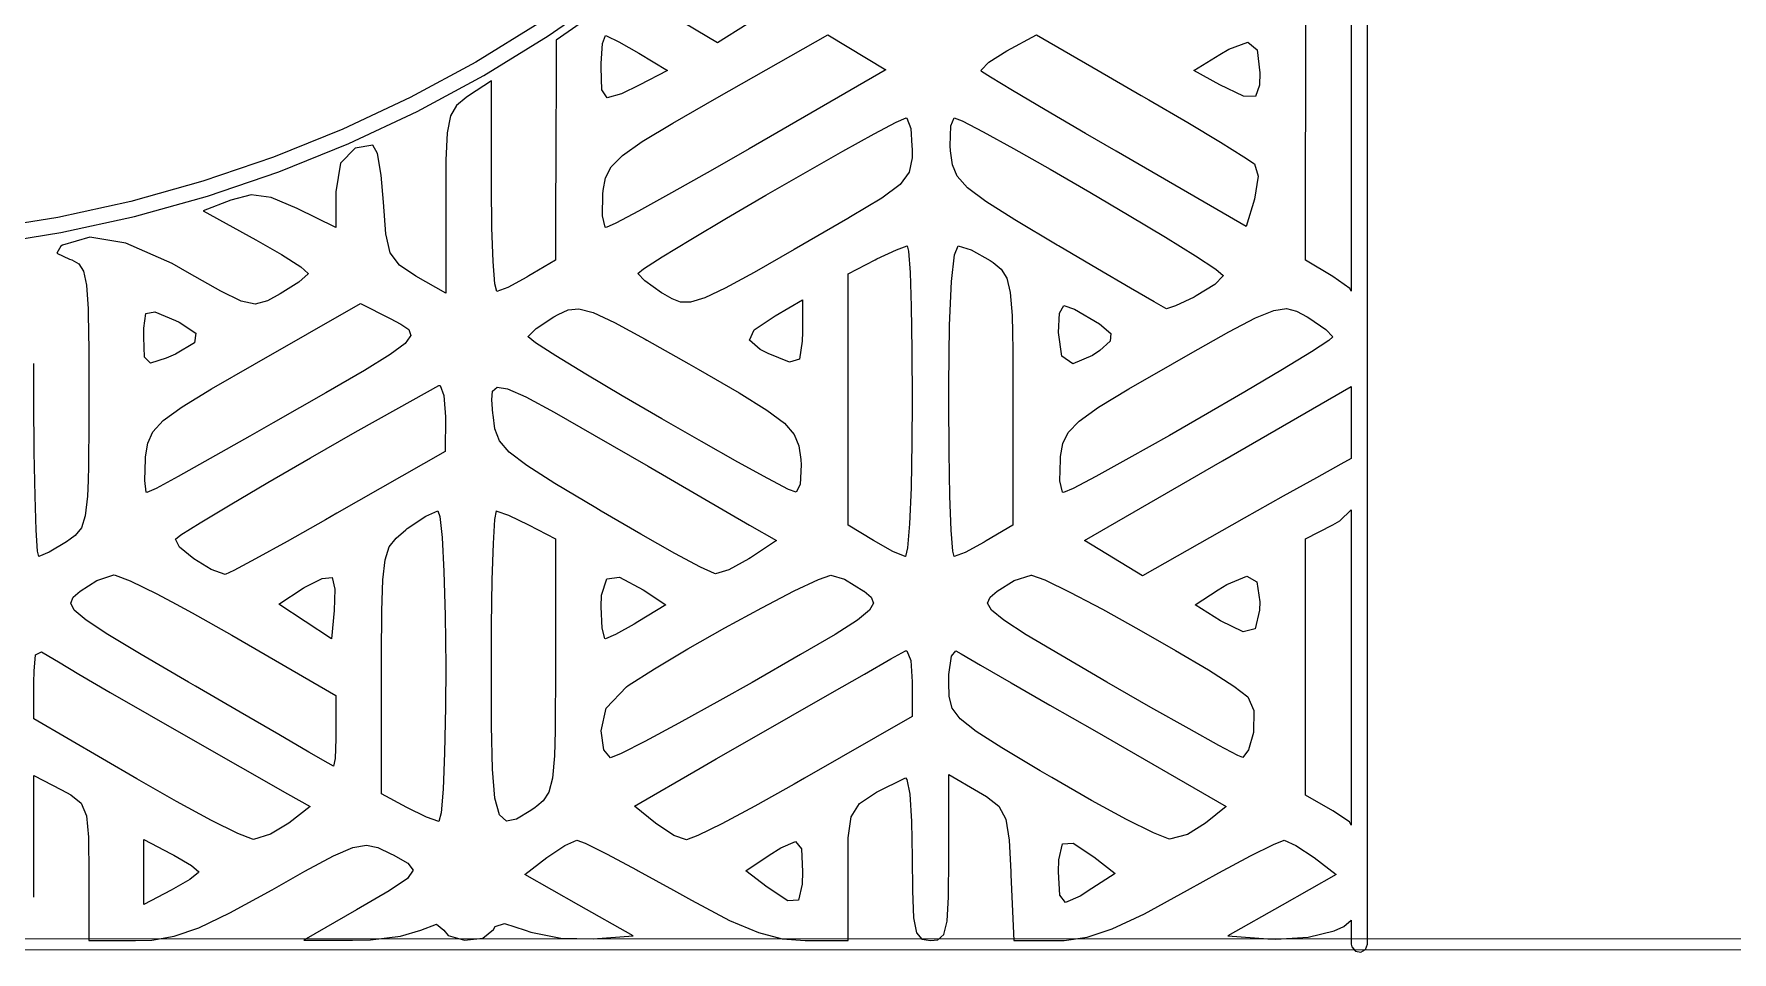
# Model space of a CAD drawing. Header units: millimetres. Extents: x 38 to 487, y 14 to 137.
# Drawn here: x 68.57 to 84.45, y 27.91 to 36.5 of the extents above; entities that cross this region are included whole.
import ezdxf

# ---------------------------------------------------------------- set-up
doc = ezdxf.new("R2010")
doc.units = ezdxf.units.MM
doc.layers.add('BLACK', color=20, linetype='Continuous')

msp = doc.modelspace()

# ---------------------------------------------------------------- linework, layer by layer
at = {"layer": 'BLACK', "linetype": 'Continuous'}
for p, q in [((81.037, 27.986), (81.037, 123.236)), ((80.887, 37.079), (80.887, 34.097)), ((73.378, 36.484), (73.958, 36.887)), ((73.791, 36.678), (73.454, 36.444)), ((80.46, 34.386), (80.461, 36.786)), ((73.299, 36.606), (72.704, 36.24)), ((74.962, 36.42), (74.546, 36.666)), ((75.238, 36.594), (74.962, 36.42)), ((72.777, 36.114), (73.378, 36.484)), ((73.454, 36.444), (73.453, 36.188)), ((73.875, 36.226), (73.888, 36.412)), ((73.888, 36.412), (73.915, 36.487)), ((73.915, 36.487), (73.924, 36.485)), ((73.924, 36.485), (74.039, 36.43)), ((74.039, 36.43), (74.225, 36.323)), ((74.955, 35.905), (75.993, 36.496)), ((75.993, 36.496), (76.535, 36.167)), ((77.666, 36.345), (77.944, 36.495)), ((77.944, 36.495), (78.521, 36.161)), ((79.659, 36.312), (79.742, 36.361)), ((79.742, 36.361), (79.92, 36.425)), ((79.92, 36.425), (80.008, 36.355)), ((80.008, 36.355), (80.032, 36.14)), ((72.704, 36.24), (72.09, 35.908)), ((73.875, 36.188), (73.875, 36.226)), ((74.225, 36.323), (74.494, 36.16)), ((77.427, 36.163), (77.497, 36.238)), ((77.497, 36.238), (77.666, 36.345)), ((79.414, 36.161), (79.659, 36.312)), ((72.155, 35.778), (72.777, 36.114)), ((72.848, 36.063), (72.635, 35.923)), ((72.848, 35.078), (72.848, 36.063)), ((73.453, 36.188), (73.45, 35.415)), ((73.882, 35.981), (73.875, 36.188)), ((74.494, 36.16), (74.231, 36.024)), ((76.528, 36.163), (75.257, 35.429)), ((76.535, 36.167), (76.528, 36.163)), ((77.43, 36.153), (77.427, 36.163)), ((77.514, 36.098), (77.43, 36.153)), ((77.721, 35.973), (77.514, 36.098)), ((78.521, 36.161), (78.924, 35.927)), ((79.659, 36.028), (79.414, 36.161)), ((80.032, 36.14), (80.029, 36.024)), ((72.09, 35.908), (71.458, 35.611)), ((72.611, 35.908), (72.522, 35.834)), ((72.635, 35.923), (72.611, 35.908)), ((73.932, 35.905), (73.882, 35.981)), ((74.064, 35.941), (73.932, 35.905)), ((74.231, 36.024), (74.064, 35.941)), ((74.543, 35.669), (74.955, 35.905)), ((78.025, 35.793), (77.721, 35.973)), ((78.924, 35.927), (78.995, 35.886)), ((78.995, 35.886), (79.358, 35.673)), ((79.878, 35.921), (79.659, 36.028)), ((79.99, 35.916), (79.878, 35.921)), ((80.029, 36.024), (79.99, 35.916)), ((71.516, 35.478), (72.155, 35.778)), ((72.466, 35.736), (72.435, 35.577)), ((72.522, 35.834), (72.466, 35.736)), ((78.401, 35.572), (78.025, 35.793)), ((71.458, 35.611), (70.811, 35.349)), ((72.435, 35.577), (72.423, 35.321)), ((74.257, 35.496), (74.543, 35.669)), ((76.133, 35.405), (76.425, 35.567)), ((76.425, 35.567), (76.633, 35.677)), ((76.633, 35.677), (76.726, 35.717)), ((76.726, 35.717), (76.733, 35.715)), ((76.733, 35.715), (76.768, 35.618)), ((76.768, 35.618), (76.78, 35.457)), ((77.137, 35.457), (77.142, 35.642)), ((77.142, 35.642), (77.176, 35.717)), ((77.176, 35.717), (77.25, 35.689)), ((77.25, 35.689), (77.445, 35.588)), ((77.445, 35.588), (77.729, 35.432)), ((78.688, 35.405), (78.401, 35.572)), ((79.358, 35.673), (79.664, 35.49)), ((70.861, 35.213), (71.516, 35.478)), ((71.574, 35.433), (71.437, 35.295)), ((71.74, 35.461), (71.574, 35.433)), ((71.782, 35.383), (71.74, 35.461)), ((73.45, 35.415), (73.448, 34.8)), ((74.073, 35.367), (74.257, 35.496)), ((75.257, 35.429), (74.914, 35.232)), ((75.786, 35.208), (76.133, 35.405)), ((76.78, 35.457), (76.782, 35.422)), ((76.782, 35.422), (76.781, 35.345)), ((77.141, 35.409), (77.137, 35.457)), ((77.159, 35.279), (77.141, 35.409)), ((77.729, 35.432), (78.071, 35.238)), ((79.904, 34.7), (78.688, 35.405)), ((79.664, 35.49), (79.882, 35.354)), ((70.811, 35.349), (70.15, 35.124)), ((71.437, 35.295), (71.395, 35.025)), ((71.819, 35.18), (71.782, 35.383)), ((72.423, 35.321), (72.421, 34.93)), ((73.915, 35.158), (73.967, 35.261)), ((73.967, 35.261), (74.073, 35.367)), ((76.781, 35.345), (76.754, 35.21)), ((77.204, 35.171), (77.159, 35.279)), ((79.882, 35.354), (79.982, 35.286)), ((79.982, 35.286), (80.016, 35.173)), ((70.15, 35.124), (69.477, 34.936)), ((70.193, 34.985), (70.861, 35.213)), ((71.839, 34.93), (71.819, 35.18)), ((73.894, 35.038), (73.915, 35.158)), ((74.914, 35.232), (74.532, 35.016)), ((75.414, 34.994), (75.786, 35.208)), ((76.67, 35.094), (76.497, 34.966)), ((76.754, 35.21), (76.67, 35.094)), ((77.3, 35.063), (77.204, 35.171)), ((78.071, 35.238), (78.442, 35.023)), ((80.016, 35.173), (79.982, 34.956)), ((69.477, 34.936), (68.795, 34.786)), ((69.512, 34.795), (70.193, 34.985)), ((70.411, 34.947), (70.154, 34.848)), ((70.602, 34.997), (70.411, 34.947)), ((70.788, 34.972), (70.602, 34.997)), ((71.031, 34.869), (70.788, 34.972)), ((71.395, 35.025), (71.395, 34.693)), ((71.86, 34.633), (71.839, 34.93)), ((72.421, 34.93), (72.421, 34.076)), ((72.853, 34.69), (72.848, 35.078)), ((73.887, 34.8), (73.891, 35.003)), ((73.891, 35.003), (73.894, 35.038)), ((74.532, 35.016), (74.223, 34.845)), ((75.047, 34.779), (75.414, 34.994)), ((76.497, 34.966), (76.205, 34.791)), ((77.471, 34.934), (77.3, 35.063)), ((77.742, 34.763), (77.471, 34.934)), ((78.442, 35.023), (78.812, 34.805)), ((79.982, 34.956), (79.904, 34.7)), ((68.795, 34.786), (68.106, 34.675)), ((68.823, 34.644), (69.512, 34.795)), ((70.154, 34.848), (70.645, 34.577)), ((71.395, 34.693), (71.031, 34.869)), ((73.448, 34.8), (73.447, 34.386)), ((73.913, 34.695), (73.887, 34.8)), ((74.223, 34.845), (74.011, 34.732)), ((74.714, 34.581), (75.047, 34.779)), ((76.179, 34.776), (75.679, 34.486)), ((76.205, 34.791), (76.179, 34.776)), ((78.812, 34.805), (79.151, 34.6)), ((68.125, 34.531), (68.823, 34.644)), ((71.903, 34.454), (71.86, 34.633)), ((72.864, 34.374), (72.853, 34.69)), ((73.922, 34.691), (73.913, 34.695)), ((74.011, 34.732), (73.922, 34.691)), ((78.136, 34.528), (77.742, 34.763)), ((68.822, 34.517), (68.785, 34.453)), ((68.785, 34.453), (68.903, 34.395)), ((68.839, 34.528), (68.822, 34.517)), ((69.094, 34.601), (68.839, 34.528)), ((69.432, 34.544), (69.094, 34.601)), ((69.863, 34.355), (69.432, 34.544)), ((70.645, 34.577), (70.887, 34.438)), ((71.99, 34.34), (71.903, 34.454)), ((74.445, 34.417), (74.714, 34.581)), ((75.679, 34.486), (75.304, 34.272)), ((76.453, 34.398), (76.634, 34.484)), ((76.634, 34.484), (76.735, 34.52)), ((76.735, 34.52), (76.748, 34.469)), ((76.748, 34.469), (76.762, 34.272)), ((77.177, 34.435), (77.213, 34.52)), ((77.213, 34.52), (77.332, 34.482)), ((77.332, 34.482), (77.512, 34.382)), ((78.151, 34.519), (78.136, 34.528)), ((78.515, 34.304), (78.151, 34.519)), ((79.151, 34.6), (79.431, 34.427)), ((68.903, 34.395), (68.925, 34.388)), ((68.925, 34.388), (68.99, 34.352)), ((68.99, 34.352), (69.035, 34.282)), ((70.026, 34.263), (69.863, 34.355)), ((70.887, 34.438), (71.067, 34.323)), ((71.067, 34.323), (71.136, 34.263)), ((72.143, 34.238), (71.99, 34.34)), ((72.88, 34.164), (72.864, 34.374)), ((73.447, 34.386), (73.237, 34.262)), ((74.217, 34.262), (74.27, 34.304)), ((74.27, 34.304), (74.445, 34.417)), ((76.184, 34.259), (76.436, 34.389)), ((76.436, 34.389), (76.453, 34.398)), ((77.15, 34.186), (77.177, 34.435)), ((77.512, 34.382), (77.539, 34.364)), ((77.539, 34.364), (77.615, 34.302)), ((77.615, 34.302), (77.667, 34.219)), ((78.822, 34.124), (78.515, 34.304)), ((79.431, 34.427), (79.62, 34.303)), ((79.62, 34.303), (79.69, 34.244)), ((80.716, 34.234), (80.46, 34.386)), ((69.035, 34.282), (69.063, 34.151)), ((69.063, 34.151), (69.078, 33.93)), ((70.32, 34.095), (70.026, 34.263)), ((71.048, 34.181), (70.874, 34.071)), ((71.134, 34.257), (71.048, 34.181)), ((71.136, 34.263), (71.134, 34.257)), ((72.421, 34.076), (72.143, 34.238)), ((72.899, 34.092), (72.88, 34.164)), ((73.001, 34.132), (72.899, 34.092)), ((73.18, 34.228), (73.001, 34.132)), ((73.199, 34.239), (73.18, 34.228)), ((73.237, 34.262), (73.199, 34.239)), ((74.282, 34.192), (74.217, 34.262)), ((74.439, 34.082), (74.282, 34.192)), ((75.304, 34.272), (75.033, 34.124)), ((76.184, 31.908), (76.184, 34.259)), ((76.762, 34.272), (76.773, 33.954)), ((77.132, 33.777), (77.15, 34.186)), ((77.667, 34.219), (77.699, 34.085)), ((79.61, 34.157), (79.438, 34.052)), ((79.689, 34.239), (79.61, 34.157)), ((79.69, 34.244), (79.689, 34.239)), ((80.874, 34.121), (80.716, 34.234)), ((70.51, 34.002), (70.32, 34.095)), ((70.64, 33.976), (70.51, 34.002)), ((70.633, 33.414), (71.625, 33.982)), ((70.754, 34.006), (70.64, 33.976)), ((70.874, 34.071), (70.754, 34.006)), ((71.625, 33.982), (71.901, 33.839)), ((74.452, 34.074), (74.439, 34.082)), ((74.538, 34.023), (74.452, 34.074)), ((74.617, 33.993), (74.538, 34.023)), ((74.711, 33.994), (74.617, 33.993)), ((74.843, 34.035), (74.711, 33.994)), ((75.033, 34.124), (74.843, 34.035)), ((75.5, 33.865), (75.756, 34.016)), ((75.756, 34.016), (75.756, 33.712)), ((77.699, 34.085), (77.716, 33.869)), ((79.044, 33.995), (78.822, 34.124)), ((79.153, 33.933), (79.044, 33.995)), ((79.418, 34.041), (79.245, 33.959)), ((79.438, 34.052), (79.418, 34.041)), ((80.887, 34.097), (80.874, 34.121)), ((69.078, 33.93), (69.083, 33.665)), ((69.599, 33.751), (69.619, 33.886)), ((69.619, 33.886), (69.701, 33.902)), ((69.701, 33.902), (69.894, 33.822)), ((69.894, 33.822), (69.928, 33.806)), ((71.901, 33.839), (72.001, 33.787)), ((73.267, 33.746), (73.432, 33.856)), ((73.432, 33.856), (73.472, 33.879)), ((73.472, 33.879), (73.567, 33.923)), ((73.567, 33.923), (73.667, 33.932)), ((73.667, 33.932), (73.801, 33.895)), ((73.801, 33.895), (73.998, 33.804)), ((75.304, 33.733), (75.5, 33.865)), ((76.773, 33.954), (76.78, 33.543)), ((77.716, 33.869), (77.719, 33.71)), ((78.151, 33.71), (78.159, 33.89)), ((78.159, 33.89), (78.201, 33.962)), ((78.201, 33.962), (78.3, 33.927)), ((78.3, 33.927), (78.533, 33.789)), ((79.16, 33.93), (79.153, 33.933)), ((79.245, 33.959), (79.16, 33.93)), ((79.743, 33.715), (79.993, 33.846)), ((79.993, 33.846), (80.162, 33.915)), ((80.162, 33.915), (80.28, 33.933)), ((80.28, 33.933), (80.375, 33.91)), ((80.375, 33.91), (80.475, 33.856)), ((80.475, 33.856), (80.491, 33.846)), ((80.491, 33.846), (80.65, 33.738)), ((69.083, 33.665), (69.084, 33.593)), ((69.599, 33.665), (69.599, 33.751)), ((69.606, 33.478), (69.599, 33.665)), ((69.928, 33.806), (70.084, 33.704)), ((70.084, 33.704), (70.072, 33.612)), ((72.001, 33.787), (72.077, 33.737)), ((72.085, 33.668), (72.042, 33.608)), ((72.077, 33.737), (72.095, 33.681)), ((72.095, 33.681), (72.085, 33.668)), ((73.192, 33.668), (73.193, 33.671)), ((73.262, 33.612), (73.192, 33.668)), ((73.193, 33.671), (73.267, 33.746)), ((73.998, 33.804), (74.286, 33.647)), ((75.26, 33.639), (75.304, 33.733)), ((75.756, 33.712), (75.755, 33.628)), ((77.125, 33.215), (77.132, 33.777)), ((77.719, 33.71), (77.722, 33.542)), ((78.182, 33.487), (78.151, 33.71)), ((78.533, 33.789), (78.638, 33.699)), ((78.638, 33.699), (78.632, 33.628)), ((79.384, 33.513), (79.743, 33.715)), ((80.65, 33.738), (80.715, 33.668)), ((80.715, 33.668), (80.677, 33.635)), ((69.084, 33.593), (69.085, 33.113)), ((69.894, 33.507), (69.807, 33.468)), ((70.072, 33.612), (69.894, 33.507)), ((71.902, 33.504), (71.661, 33.354)), ((72.042, 33.608), (71.902, 33.504)), ((73.452, 33.49), (73.262, 33.612)), ((74.286, 33.647), (74.3, 33.639)), ((74.3, 33.639), (74.693, 33.416)), ((75.36, 33.551), (75.26, 33.639)), ((75.435, 33.512), (75.36, 33.551)), ((75.636, 33.431), (75.435, 33.512)), ((75.755, 33.628), (75.729, 33.461)), ((76.78, 33.543), (76.782, 33.066)), ((77.722, 33.542), (77.723, 33.075)), ((78.535, 33.542), (78.467, 33.494)), ((78.632, 33.628), (78.535, 33.542)), ((79.214, 33.416), (79.384, 33.513)), ((80.514, 33.528), (80.245, 33.363)), ((80.677, 33.635), (80.514, 33.528)), ((68.572, 33.066), (68.57, 33.418)), ((69.66, 33.421), (69.606, 33.478)), ((69.807, 33.468), (69.66, 33.421)), ((70.232, 33.182), (70.633, 33.414)), ((71.661, 33.354), (71.301, 33.145)), ((73.732, 33.32), (73.452, 33.49)), ((74.693, 33.416), (74.781, 33.366)), ((74.781, 33.366), (75.163, 33.145)), ((75.729, 33.461), (75.636, 33.431)), ((78.284, 33.416), (78.182, 33.487)), ((78.467, 33.494), (78.284, 33.416)), ((78.806, 33.181), (79.214, 33.416)), ((80.245, 33.363), (79.893, 33.154)), ((69.956, 33.013), (70.232, 33.182)), ((71.984, 33.006), (72.357, 33.212)), ((72.357, 33.212), (72.37, 33.212)), ((72.37, 33.212), (72.405, 33.12)), ((72.859, 33.162), (72.902, 33.199)), ((72.902, 33.199), (73, 33.182)), ((73, 33.182), (73.171, 33.106)), ((74.072, 33.118), (73.732, 33.32)), ((77.124, 33.066), (77.125, 33.215)), ((78.524, 33.01), (78.806, 33.181)), ((79.683, 32.509), (80.887, 33.204)), ((80.887, 33.204), (80.887, 32.53)), ((68.575, 32.589), (68.572, 33.066)), ((69.085, 33.113), (69.085, 32.875)), ((71.301, 33.145), (70.809, 32.863)), ((72.405, 33.12), (72.408, 33.078)), ((72.408, 33.078), (72.418, 32.921)), ((72.852, 33.078), (72.859, 33.162)), ((72.863, 32.953), (72.852, 33.078)), ((73.171, 33.106), (73.434, 32.964)), ((74.441, 32.902), (74.072, 33.118)), ((75.163, 33.145), (75.424, 32.983)), ((76.782, 33.066), (76.78, 32.684)), ((77.127, 32.589), (77.124, 33.066)), ((77.723, 33.075), (77.723, 31.906)), ((79.893, 33.154), (79.484, 32.916)), ((69.085, 32.875), (69.083, 32.463)), ((69.682, 32.781), (69.781, 32.887)), ((69.781, 32.887), (69.956, 33.013)), ((70.809, 32.863), (70.59, 32.738)), ((71.576, 32.776), (71.984, 33.006)), ((72.418, 32.921), (72.416, 32.596)), ((72.864, 32.94), (72.863, 32.953)), ((72.881, 32.807), (72.864, 32.94)), ((73.434, 32.964), (73.809, 32.75)), ((74.811, 32.689), (74.441, 32.902)), ((75.424, 32.983), (75.589, 32.86)), ((78.239, 32.775), (78.343, 32.881)), ((78.343, 32.881), (78.524, 33.01)), ((79.484, 32.916), (79.186, 32.746)), ((69.635, 32.675), (69.682, 32.781)), ((70.59, 32.738), (70.22, 32.529)), ((71.158, 32.537), (71.576, 32.776)), ((72.924, 32.697), (72.881, 32.807)), ((73.809, 32.75), (74.313, 32.458)), ((75.589, 32.86), (75.68, 32.756)), ((75.68, 32.756), (75.723, 32.65)), ((78.189, 32.671), (78.239, 32.775)), ((79.186, 32.746), (78.807, 32.533)), ((68.582, 32.178), (68.575, 32.589)), ((69.615, 32.528), (69.616, 32.547)), ((69.616, 32.547), (69.635, 32.675)), ((72.416, 32.596), (71.404, 32.018)), ((73.015, 32.59), (72.924, 32.697)), ((73.179, 32.464), (73.015, 32.59)), ((75.152, 32.497), (74.811, 32.689)), ((75.723, 32.65), (75.74, 32.522)), ((76.78, 32.684), (76.771, 32.257)), ((77.135, 32.178), (77.127, 32.589)), ((78.167, 32.522), (78.169, 32.549)), ((78.169, 32.549), (78.189, 32.671)), ((69.083, 32.463), (69.078, 32.324)), ((69.607, 32.324), (69.615, 32.528)), ((70.22, 32.529), (69.919, 32.362)), ((70.759, 32.306), (71.158, 32.537)), ((73.441, 32.298), (73.179, 32.464)), ((74.313, 32.458), (75.261, 31.908)), ((75.434, 32.342), (75.152, 32.497)), ((75.743, 32.47), (75.736, 32.287)), ((75.74, 32.522), (75.743, 32.47)), ((78.163, 32.32), (78.167, 32.522)), ((78.394, 31.764), (79.683, 32.509)), ((78.807, 32.533), (78.499, 32.363)), ((80.788, 32.477), (80.561, 32.351)), ((80.887, 32.53), (80.788, 32.477)), ((69.078, 32.324), (69.073, 32.179)), ((69.622, 32.216), (69.607, 32.324)), ((69.713, 32.251), (69.628, 32.211)), ((69.919, 32.362), (69.713, 32.251)), ((70.406, 32.098), (70.759, 32.306)), ((73.823, 32.069), (73.441, 32.298)), ((75.626, 32.242), (75.434, 32.342)), ((75.697, 32.214), (75.626, 32.242)), ((75.736, 32.287), (75.697, 32.214)), ((76.771, 32.257), (76.757, 31.918)), ((78.188, 32.215), (78.163, 32.32)), ((78.287, 32.251), (78.197, 32.211)), ((78.499, 32.363), (78.287, 32.251)), ((80.561, 32.351), (80.25, 32.177)), ((68.593, 31.86), (68.582, 32.178)), ((69.073, 32.179), (69.052, 31.995)), ((69.628, 32.211), (69.622, 32.216)), ((70.126, 31.929), (70.406, 32.098)), ((73.875, 32.039), (73.823, 32.069)), ((77.147, 31.86), (77.135, 32.178)), ((78.197, 32.211), (78.188, 32.215)), ((80.25, 32.177), (79.886, 31.972)), ((69.052, 31.995), (69.015, 31.882)), ((69.946, 31.816), (70.126, 31.929)), ((71.297, 31.957), (70.938, 31.755)), ((71.404, 32.018), (71.297, 31.957)), ((72.062, 31.874), (72.235, 31.991)), ((72.235, 31.991), (72.347, 32.04)), ((72.347, 32.04), (72.366, 31.989)), ((72.366, 31.989), (72.388, 31.792)), ((72.867, 31.735), (72.88, 31.959)), ((72.88, 31.959), (72.895, 32.04)), ((72.895, 32.04), (72.899, 32.039)), ((72.899, 32.039), (73.009, 31.999)), ((73.009, 31.999), (73.195, 31.909)), ((73.195, 31.909), (73.447, 31.779)), ((74.245, 31.823), (73.875, 32.039)), ((75.261, 31.908), (75.514, 31.762)), ((76.419, 31.762), (76.184, 31.908)), ((76.757, 31.918), (76.739, 31.695)), ((79.886, 31.972), (78.936, 31.434)), ((80.46, 31.779), (80.716, 31.911)), ((80.716, 31.911), (80.779, 31.946)), ((80.779, 31.946), (80.887, 32.049)), ((80.887, 32.049), (80.887, 29.099)), ((68.606, 31.663), (68.593, 31.86)), ((68.875, 31.75), (68.715, 31.654)), ((68.911, 31.776), (68.875, 31.75)), ((68.957, 31.81), (68.911, 31.776)), ((69.015, 31.882), (68.957, 31.81)), ((69.894, 31.776), (69.946, 31.816)), ((69.933, 31.702), (69.894, 31.776)), ((70.938, 31.755), (70.644, 31.592)), ((71.894, 31.703), (71.957, 31.786)), ((71.957, 31.786), (72.047, 31.862)), ((72.047, 31.862), (72.062, 31.874)), ((72.388, 31.792), (72.405, 31.474)), ((73.447, 31.779), (73.447, 30.588)), ((74.564, 31.643), (74.245, 31.823)), ((75.514, 31.762), (75.272, 31.602)), ((76.6, 31.661), (76.419, 31.762)), ((77.162, 31.663), (77.147, 31.86)), ((77.475, 31.759), (77.456, 31.748)), ((77.723, 31.906), (77.475, 31.759)), ((78.936, 31.434), (78.394, 31.764)), ((80.46, 29.381), (80.46, 31.779)), ((68.618, 31.612), (68.606, 31.663)), ((68.715, 31.654), (68.618, 31.612)), ((70.065, 31.593), (69.933, 31.702)), ((70.228, 31.493), (70.065, 31.593)), ((70.644, 31.592), (70.441, 31.483)), ((71.855, 31.583), (71.894, 31.703)), ((72.856, 31.395), (72.867, 31.735)), ((74.804, 31.514), (74.564, 31.643)), ((75.255, 31.591), (75.068, 31.488)), ((75.272, 31.602), (75.255, 31.591)), ((76.716, 31.615), (76.6, 31.661)), ((76.718, 31.614), (76.716, 31.615)), ((76.739, 31.695), (76.718, 31.614)), ((77.175, 31.612), (77.162, 31.663)), ((77.277, 31.652), (77.175, 31.612)), ((77.456, 31.748), (77.277, 31.652)), ((69.16, 31.39), (69.32, 31.441)), ((69.32, 31.441), (69.331, 31.44)), ((69.331, 31.44), (69.472, 31.386)), ((70.359, 31.444), (70.228, 31.493)), ((70.441, 31.483), (70.359, 31.444)), ((71.833, 31.394), (71.855, 31.583)), ((72.405, 31.474), (72.417, 31.063)), ((74.933, 31.453), (74.804, 31.514)), ((74.944, 31.45), (74.933, 31.453)), ((75.068, 31.488), (74.944, 31.45)), ((75.906, 31.399), (76.023, 31.439)), ((76.023, 31.439), (76.15, 31.4)), ((77.735, 31.388), (77.895, 31.439)), ((77.895, 31.439), (77.898, 31.439)), ((77.898, 31.439), (78.022, 31.394)), ((68.939, 31.232), (69.003, 31.289)), ((69.003, 31.289), (69.16, 31.39)), ((69.472, 31.386), (69.722, 31.263)), ((70.861, 31.167), (71.088, 31.316)), ((71.088, 31.316), (71.098, 31.323)), ((71.098, 31.323), (71.265, 31.409)), ((71.265, 31.409), (71.36, 31.418)), ((71.36, 31.418), (71.361, 31.418)), ((71.361, 31.418), (71.385, 31.307)), ((71.385, 31.307), (71.379, 31.108)), ((71.824, 31.105), (71.833, 31.394)), ((72.85, 30.968), (72.856, 31.395)), ((73.879, 31.253), (73.926, 31.406)), ((73.926, 31.406), (74.047, 31.419)), ((74.047, 31.419), (74.266, 31.301)), ((74.266, 31.301), (74.48, 31.161)), ((75.375, 31.134), (75.678, 31.291)), ((75.678, 31.291), (75.906, 31.399)), ((76.15, 31.4), (76.331, 31.289)), ((76.331, 31.289), (76.332, 31.289)), ((76.332, 31.289), (76.397, 31.232)), ((77.511, 31.233), (77.577, 31.289)), ((77.577, 31.289), (77.735, 31.388)), ((78.022, 31.394), (78.255, 31.281)), ((78.255, 31.281), (78.483, 31.161)), ((79.427, 31.161), (79.641, 31.301)), ((79.641, 31.301), (79.722, 31.352)), ((79.722, 31.352), (79.909, 31.43)), ((79.909, 31.43), (80.005, 31.378)), ((80.005, 31.378), (80.032, 31.19)), ((68.915, 31.177), (68.939, 31.232)), ((68.949, 31.111), (68.915, 31.177)), ((69.722, 31.263), (69.901, 31.167)), ((69.901, 31.167), (70.05, 31.088)), ((71.106, 31.005), (70.861, 31.167)), ((73.875, 31.142), (73.879, 31.253)), ((73.885, 30.944), (73.875, 31.142)), ((74.48, 31.161), (74.218, 31.002)), ((75.032, 30.947), (75.375, 31.134)), ((76.42, 31.178), (76.384, 31.112)), ((76.397, 31.232), (76.42, 31.178)), ((76.42, 31.178), (76.42, 31.178)), ((77.487, 31.178), (77.511, 31.233)), ((77.524, 31.111), (77.487, 31.178)), ((78.483, 31.161), (78.56, 31.12)), ((78.56, 31.12), (78.901, 30.932)), ((79.665, 31.013), (79.427, 31.161)), ((80.032, 31.19), (80.03, 31.11)), ((69.059, 31.018), (68.949, 31.111)), ((69.261, 30.885), (69.059, 31.018)), ((70.05, 31.088), (70.423, 30.877)), ((71.352, 30.844), (71.106, 31.005)), ((71.379, 31.108), (71.352, 30.844)), ((71.822, 30.685), (71.824, 31.105)), ((72.417, 31.063), (72.421, 30.586)), ((72.848, 30.586), (72.85, 30.968)), ((74.184, 30.981), (74.008, 30.883)), ((74.218, 31.002), (74.184, 30.981)), ((76.27, 31.019), (76.061, 30.885)), ((76.384, 31.112), (76.27, 31.019)), ((77.638, 31.017), (77.524, 31.111)), ((77.848, 30.881), (77.638, 31.017)), ((79.876, 30.909), (79.665, 31.013)), ((80.03, 31.11), (79.989, 30.938)), ((69.574, 30.696), (69.261, 30.885)), ((70.423, 30.877), (71.395, 30.312)), ((73.91, 30.845), (73.885, 30.944)), ((73.915, 30.842), (73.91, 30.845)), ((74.008, 30.883), (73.915, 30.842)), ((74.686, 30.75), (75.032, 30.947)), ((76.061, 30.885), (75.738, 30.696)), ((78.171, 30.689), (77.848, 30.881)), ((78.901, 30.932), (79.244, 30.735)), ((79.989, 30.938), (79.876, 30.909)), ((68.573, 30.54), (68.587, 30.694)), ((68.587, 30.694), (68.642, 30.721)), ((68.642, 30.721), (68.765, 30.651)), ((68.765, 30.651), (68.802, 30.627)), ((70.015, 30.438), (69.574, 30.696)), ((71.822, 30.54), (71.822, 30.685)), ((74.372, 30.563), (74.686, 30.75)), ((75.738, 30.696), (75.285, 30.436)), ((76.335, 30.514), (76.582, 30.655)), ((76.582, 30.655), (76.718, 30.731)), ((76.718, 30.731), (76.732, 30.732)), ((76.732, 30.732), (76.768, 30.639)), ((76.768, 30.639), (76.782, 30.441)), ((77.126, 30.508), (77.148, 30.68)), ((77.148, 30.68), (77.189, 30.731)), ((77.189, 30.731), (77.24, 30.702)), ((77.24, 30.702), (77.422, 30.597)), ((78.603, 30.438), (78.171, 30.689)), ((79.244, 30.735), (79.551, 30.552)), ((68.572, 30.436), (68.573, 30.54)), ((68.802, 30.627), (68.991, 30.514)), ((68.991, 30.514), (69.285, 30.342)), ((71.822, 29.394), (71.822, 30.54)), ((72.421, 30.586), (72.419, 30.204)), ((72.85, 30.028), (72.848, 30.586)), ((73.447, 30.52), (73.445, 30.065)), ((73.447, 30.588), (73.447, 30.52)), ((74.126, 30.406), (74.372, 30.563)), ((76.011, 30.329), (76.335, 30.514)), ((77.124, 30.439), (77.126, 30.508)), ((77.422, 30.597), (77.707, 30.433)), ((79.551, 30.552), (79.788, 30.4)), ((68.572, 30.096), (68.572, 30.436)), ((69.285, 30.342), (69.65, 30.131)), ((70.083, 30.399), (70.015, 30.438)), ((70.5, 30.156), (70.083, 30.399)), ((73.921, 30.195), (74.11, 30.395)), ((74.11, 30.395), (74.126, 30.406)), ((75.285, 30.436), (74.984, 30.266)), ((75.649, 30.121), (76.011, 30.329)), ((76.782, 30.441), (76.782, 30.439)), ((76.782, 30.439), (76.782, 30.115)), ((77.129, 30.303), (77.124, 30.439)), ((77.707, 30.433), (78.07, 30.224)), ((79.013, 30.202), (78.603, 30.438)), ((79.788, 30.4), (79.919, 30.302)), ((71.395, 30.312), (71.395, 29.979)), ((72.419, 30.204), (72.41, 29.777)), ((73.875, 29.981), (73.921, 30.195)), ((74.984, 30.266), (74.6, 30.053)), ((77.157, 30.196), (77.129, 30.303)), ((77.232, 30.094), (77.157, 30.196)), ((78.07, 30.224), (78.485, 29.985)), ((79.371, 30), (79.013, 30.202)), ((79.919, 30.302), (79.975, 30.173)), ((79.975, 30.173), (79.973, 29.966)), ((69.534, 29.533), (68.572, 30.096)), ((69.65, 30.131), (70.056, 29.899)), ((70.861, 29.947), (70.5, 30.156)), ((72.859, 29.623), (72.85, 30.028)), ((73.445, 30.065), (73.443, 29.981)), ((74.6, 30.053), (74.283, 29.883)), ((75.283, 29.911), (75.649, 30.121)), ((76.782, 30.115), (75.775, 29.538)), ((77.379, 29.977), (77.232, 30.094)), ((70.056, 29.899), (70.942, 29.394)), ((71.143, 29.783), (70.861, 29.947)), ((71.394, 29.909), (71.387, 29.723)), ((71.395, 29.979), (71.394, 29.909)), ((73.443, 29.981), (73.437, 29.748)), ((73.9, 29.804), (73.875, 29.981)), ((74.283, 29.883), (74.062, 29.771)), ((74.951, 29.719), (75.283, 29.911)), ((77.62, 29.823), (77.379, 29.977)), ((78.485, 29.985), (79.717, 29.275)), ((79.65, 29.845), (79.371, 30)), ((79.826, 29.753), (79.65, 29.845)), ((79.973, 29.966), (79.926, 29.804)), ((71.321, 29.681), (71.143, 29.783)), ((71.387, 29.723), (71.373, 29.652)), ((72.41, 29.777), (72.396, 29.438)), ((73.437, 29.748), (73.418, 29.539)), ((73.962, 29.731), (73.9, 29.804)), ((74.062, 29.771), (73.962, 29.731)), ((74.8, 29.632), (74.951, 29.719)), ((77.979, 29.609), (77.62, 29.823)), ((79.873, 29.732), (79.826, 29.753)), ((79.926, 29.804), (79.873, 29.732)), ((68.572, 28.792), (68.572, 29.564)), ((68.572, 29.564), (68.829, 29.431)), ((69.905, 29.321), (69.534, 29.533)), ((71.373, 29.652), (71.321, 29.681)), ((72.881, 29.351), (72.859, 29.623)), ((73.418, 29.539), (73.385, 29.408)), ((74.186, 29.278), (74.8, 29.632)), ((75.775, 29.538), (75.679, 29.484)), ((76.447, 29.409), (76.718, 29.543)), ((76.718, 29.543), (76.733, 29.528)), ((76.733, 29.528), (76.759, 29.389)), ((77.124, 28.798), (77.124, 29.575)), ((77.124, 29.575), (77.402, 29.413)), ((78.087, 29.545), (77.979, 29.609)), ((78.458, 29.332), (78.087, 29.545)), ((68.829, 29.431), (68.916, 29.384)), ((68.916, 29.384), (69.012, 29.306)), ((70.942, 29.394), (71.154, 29.273)), ((72.057, 29.266), (71.822, 29.394)), ((72.396, 29.438), (72.378, 29.215)), ((73.385, 29.408), (73.333, 29.327)), ((75.679, 29.484), (75.312, 29.279)), ((76.288, 29.304), (76.447, 29.409)), ((76.759, 29.389), (76.776, 29.133)), ((77.402, 29.413), (77.477, 29.369)), ((77.477, 29.369), (77.592, 29.277)), ((80.716, 29.235), (80.46, 29.381)), ((69.012, 29.306), (69.062, 29.188)), ((70.23, 29.145), (69.905, 29.321)), ((71.154, 29.273), (70.954, 29.119)), ((72.242, 29.175), (72.057, 29.266)), ((72.378, 29.215), (72.357, 29.135)), ((72.923, 29.195), (72.881, 29.351)), ((73.216, 29.236), (73.084, 29.157)), ((73.257, 29.265), (73.216, 29.236)), ((73.272, 29.278), (73.257, 29.265)), ((73.333, 29.327), (73.272, 29.278)), ((74.382, 29.119), (74.186, 29.278)), ((75.312, 29.279), (75.002, 29.113)), ((76.21, 29.178), (76.288, 29.304)), ((77.592, 29.277), (77.657, 29.156)), ((78.786, 29.154), (78.458, 29.332)), ((79.717, 29.275), (79.523, 29.118)), ((80.869, 29.13), (80.716, 29.235)), ((69.062, 29.188), (69.082, 28.987)), ((70.478, 29.022), (70.23, 29.145)), ((70.954, 29.119), (70.783, 29.015)), ((72.356, 29.135), (72.242, 29.175)), ((72.357, 29.135), (72.356, 29.135)), ((72.988, 29.137), (72.923, 29.195)), ((73.084, 29.157), (72.988, 29.137)), ((74.554, 29.004), (74.382, 29.119)), ((75.002, 29.113), (74.779, 29.002)), ((76.185, 28.982), (76.21, 29.178)), ((76.776, 29.133), (76.782, 28.797)), ((77.657, 29.156), (77.688, 28.958)), ((79.037, 29.028), (78.786, 29.154)), ((79.523, 29.118), (79.355, 29.014)), ((80.887, 29.099), (80.869, 29.13)), ((69.082, 28.987), (69.082, 28.965)), ((69.082, 28.965), (69.085, 28.659)), ((69.599, 28.358), (69.599, 28.965)), ((69.599, 28.965), (69.855, 28.833)), ((70.616, 28.968), (70.478, 29.022)), ((70.625, 28.967), (70.616, 28.968)), ((70.783, 29.015), (70.625, 28.967)), ((71.553, 28.89), (71.681, 28.913)), ((71.681, 28.913), (71.788, 28.89)), ((73.368, 28.797), (73.534, 28.91)), ((73.534, 28.91), (73.648, 28.959)), ((73.648, 28.959), (73.725, 28.93)), ((73.725, 28.93), (73.925, 28.832)), ((74.673, 28.961), (74.554, 29.004)), ((74.779, 29.002), (74.673, 28.961)), ((75.554, 28.887), (75.692, 28.946)), ((75.692, 28.946), (75.746, 28.877)), ((76.184, 28.667), (76.185, 28.982)), ((77.688, 28.958), (77.704, 28.662)), ((78.153, 28.774), (78.188, 28.925)), ((78.188, 28.925), (78.288, 28.931)), ((78.288, 28.931), (78.479, 28.803)), ((79.179, 28.971), (79.037, 29.028)), ((79.189, 28.97), (79.179, 28.971)), ((79.355, 29.014), (79.189, 28.97)), ((79.945, 28.812), (80.159, 28.92)), ((80.159, 28.92), (80.259, 28.959)), ((80.259, 28.959), (80.37, 28.911)), ((80.37, 28.911), (80.539, 28.797)), ((68.571, 28.427), (68.572, 28.792)), ((69.855, 28.833), (69.879, 28.82)), ((69.879, 28.82), (70.044, 28.722)), ((71.104, 28.668), (71.372, 28.812)), ((71.372, 28.812), (71.553, 28.89)), ((71.788, 28.89), (71.909, 28.832)), ((71.909, 28.832), (71.93, 28.821)), ((71.93, 28.821), (72.067, 28.744)), ((72.067, 28.744), (72.116, 28.678)), ((73.16, 28.638), (73.368, 28.797)), ((73.925, 28.832), (74.211, 28.679)), ((75.227, 28.674), (75.446, 28.818)), ((75.446, 28.818), (75.554, 28.887)), ((75.746, 28.877), (75.756, 28.662)), ((76.782, 28.797), (76.784, 28.484)), ((77.122, 28.43), (77.124, 28.798)), ((78.151, 28.662), (78.153, 28.774)), ((78.479, 28.803), (78.68, 28.649)), ((79.648, 28.654), (79.945, 28.812)), ((80.539, 28.797), (80.747, 28.638)), ((69.085, 28.659), (69.085, 28.02)), ((70.028, 28.59), (69.855, 28.491)), ((70.111, 28.657), (70.028, 28.59)), ((70.044, 28.722), (70.112, 28.662)), ((70.112, 28.662), (70.111, 28.657)), ((70.798, 28.496), (71.104, 28.668)), ((72.063, 28.6), (71.891, 28.484)), ((72.116, 28.678), (72.063, 28.6)), ((73.667, 28.35), (73.16, 28.638)), ((74.211, 28.679), (74.221, 28.674)), ((74.221, 28.674), (74.551, 28.491)), ((75.427, 28.52), (75.227, 28.674)), ((75.756, 28.662), (75.754, 28.549)), ((76.184, 28.648), (76.184, 28.667)), ((76.184, 28.02), (76.184, 28.648)), ((77.704, 28.662), (77.705, 28.636)), ((77.705, 28.636), (77.731, 28.02)), ((78.161, 28.446), (78.151, 28.662)), ((78.68, 28.649), (78.461, 28.506)), ((79.355, 28.491), (79.648, 28.654)), ((80.747, 28.638), (80.24, 28.35)), ((69.855, 28.491), (69.599, 28.358)), ((70.404, 28.279), (70.798, 28.496)), ((71.891, 28.484), (71.586, 28.307)), ((74.551, 28.491), (74.718, 28.398)), ((75.619, 28.392), (75.427, 28.52)), ((75.754, 28.549), (75.718, 28.398)), ((76.784, 28.484), (76.795, 28.232)), ((77.109, 28.201), (77.122, 28.43)), ((78.215, 28.377), (78.161, 28.446)), ((78.353, 28.436), (78.215, 28.377)), ((78.461, 28.506), (78.353, 28.436)), ((78.953, 28.27), (79.355, 28.491)), ((70.114, 28.139), (70.404, 28.279)), ((71.586, 28.307), (71.095, 28.025)), ((74.174, 28.063), (73.667, 28.35)), ((74.718, 28.398), (75.075, 28.209)), ((75.718, 28.398), (75.619, 28.392)), ((78.653, 28.129), (78.953, 28.27)), ((80.24, 28.35), (79.733, 28.063)), ((69.884, 28.06), (70.114, 28.139)), ((71.997, 28.062), (72.187, 28.118)), ((72.187, 28.118), (72.336, 28.173)), ((72.336, 28.173), (72.402, 28.118)), ((72.402, 28.118), (72.445, 28.067)), ((72.767, 28.043), (72.868, 28.123)), ((72.868, 28.123), (72.883, 28.152)), ((72.883, 28.152), (72.971, 28.179)), ((72.971, 28.179), (73.163, 28.117)), ((73.163, 28.117), (73.216, 28.098)), ((73.216, 28.098), (73.496, 28.044)), ((75.075, 28.209), (75.345, 28.094)), ((76.795, 28.232), (76.822, 28.093)), ((77.078, 28.077), (77.109, 28.201)), ((78.417, 28.051), (78.653, 28.129)), ((80.484, 28.052), (80.728, 28.111)), ((80.728, 28.111), (80.818, 28.151)), ((80.818, 28.151), (80.887, 28.21)), ((80.887, 28.21), (80.887, 27.986)), ((203.359, 28.04), (53.403, 28.034)), ((203.359, 28.04), (53.403, 28.034)), ((53.403, 27.934), (203.359, 27.94)), ((53.403, 27.934), (203.359, 27.94)), ((69.085, 28.02), (69.522, 28.02)), ((69.522, 28.02), (69.674, 28.025)), ((69.674, 28.025), (69.884, 28.06)), ((71.095, 28.025), (71.55, 28.023)), ((71.55, 28.023), (71.717, 28.028)), ((71.717, 28.028), (71.997, 28.062)), ((72.445, 28.067), (72.596, 28.024)), ((72.596, 28.024), (72.767, 28.043)), ((73.496, 28.044), (73.799, 28.036)), ((73.799, 28.036), (74.174, 28.063)), ((75.345, 28.094), (75.568, 28.036)), ((75.568, 28.036), (75.783, 28.02)), ((75.783, 28.02), (76.184, 28.02)), ((76.822, 28.093), (76.872, 28.033)), ((76.872, 28.033), (76.953, 28.02)), ((76.953, 28.02), (77.023, 28.028)), ((77.023, 28.028), (77.078, 28.077)), ((77.731, 28.02), (78.128, 28.02)), ((78.128, 28.02), (78.203, 28.022)), ((78.203, 28.022), (78.417, 28.051)), ((79.733, 28.063), (80.108, 28.036)), ((80.108, 28.036), (80.183, 28.033)), ((80.183, 28.033), (80.484, 28.052)), ((80.887, 27.986), (80.892, 27.96)), ((80.892, 27.96), (80.925, 27.921)), ((81.02, 27.938), (81.037, 27.986)), ((80.925, 27.921), (80.975, 27.912)), ((80.975, 27.912), (81.02, 27.938))]:
    msp.add_line(p, q, dxfattribs=at)

doc.saveas('drawing.dxf')
